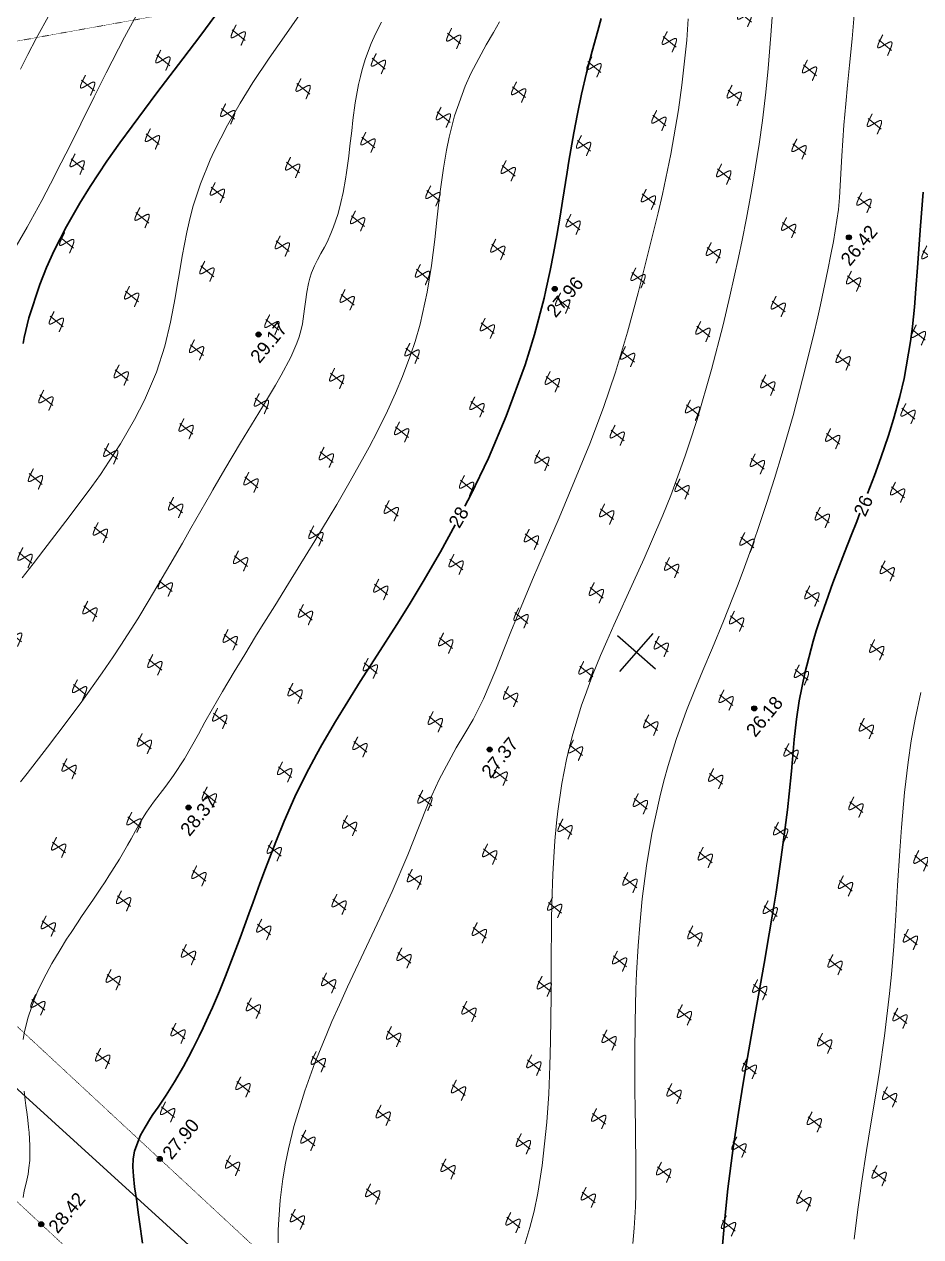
# Model space of a CAD drawing. Header units: millimetres. Extents: x -2893842 to -949497, y -1203244 to 262218.
# Drawn here: x -2040604 to -1987343, y -613092 to -541060 of the extents above; entities that cross this region are included whole.
import ezdxf

# ---------------------------------------------------------------- set-up
doc = ezdxf.new("R2010")
doc.units = ezdxf.units.MM
doc.linetypes.add('g5_366', pattern=[0.85, 0.1, -0.75])
doc.layers.get('0').update_dxf_attribs({"lineweight": 5})
for name, color, linetype in [('!!!_ Размеры', 7, 'Continuous'), ('02_сетка', 253, 'Continuous'), ('10_Границы покрытий и угодий', 253, 'Continuous'), ('13_Растительность', 253, 'Continuous'), ('19_Горизонтали', 253, 'Continuous'), ('30_Канализация', 253, 'Continuous'), ('61_Отметки высоты поверхности', 253, 'Continuous')]:
    doc.layers.add(name, color=color, linetype=linetype)
doc.styles.add('LIKE17', font='d431.shx')
doc.styles.add('LIKE36', font='pragmai.shx')
doc.styles.add('Line_GUGK', font='')
doc.styles.get('Line_GUGK').set_extended_font_data('Bm431', italic=True)
doc.linetypes.add('g5_122_kl', pattern='A,1,-1,1.5,-0.4,["Кл",Line_GUGK,S=1,R=0,X=0,Y=-0.5],-2.4,1.5,-1,4,-1,4,-1,3', length=21.8)

# ---------------------------------------------------------------- blocks, each defined once
blk = doc.blocks.new('BL_333')
at = {"color": 0}
for p, q in [((0, -3), (0, 3)), ((-3, 0), (3, 0))]:
    blk.add_line(p, q, dxfattribs=at)
blk = doc.blocks.new('g5_411')
at = {"color": 0, "linetype": 'Continuous', "lineweight": 15}
for points in [[(0.375, 1), (0.365, 0.998), (0.355, 0.996), (0.346, 0.994), (0.336, 0.991), (0.326, 0.989), (0.316, 0.987), (0.307, 0.985), (0.297, 0.983), (0.287, 0.981), (0.277, 0.979), (0.268, 0.976), (0.258, 0.974), (0.248, 0.972), (0.238, 0.97), (0.228, 0.968), (0.219, 0.966), (0.209, 0.963), (0.199, 0.961), (0.189, 0.959), (0.18, 0.957), (0.17, 0.955), (0.16, 0.952), (0.15, 0.95), (0.141, 0.948), (0.131, 0.946), (0.121, 0.943), (0.111, 0.941), (0.102, 0.939), (0.092, 0.937), (0.082, 0.934), (0.073, 0.932), (0.063, 0.93), (0.053, 0.927), (0.043, 0.925), (0.034, 0.923), (0.024, 0.92), (0.014, 0.918), (0.005, 0.915), (-0.005, 0.913), (-0.015, 0.911), (-0.025, 0.908), (-0.034, 0.906), (-0.044, 0.903), (-0.054, 0.901), (-0.063, 0.898), (-0.073, 0.895), (-0.083, 0.893), (-0.092, 0.89), (-0.102, 0.887), (-0.111, 0.885), (-0.121, 0.882), (-0.131, 0.879), (-0.14, 0.876), (-0.15, 0.873), (-0.159, 0.87), (-0.169, 0.867), (-0.178, 0.864), (-0.188, 0.861), (-0.197, 0.858), (-0.207, 0.855), (-0.216, 0.852), (-0.226, 0.849), (-0.235, 0.845), (-0.245, 0.842), (-0.254, 0.838), (-0.263, 0.834), (-0.272, 0.831), (-0.282, 0.827), (-0.291, 0.823), (-0.3, 0.818), (-0.309, 0.814), (-0.318, 0.809), (-0.327, 0.805), (-0.335, 0.799), (-0.344, 0.794), (-0.352, 0.788), (-0.36, 0.782), (-0.367, 0.775), (-0.374, 0.768), (-0.379, 0.76), (-0.383, 0.75), (-0.385, 0.741), (-0.384, 0.731), (-0.38, 0.721), (-0.375, 0.713), (-0.369, 0.705), (-0.361, 0.698), (-0.354, 0.692), (-0.346, 0.686), (-0.337, 0.681), (-0.329, 0.675), (-0.32, 0.67), (-0.312, 0.665), (-0.303, 0.661), (-0.294, 0.656), (-0.285, 0.652), (-0.276, 0.647), (-0.267, 0.643), (-0.258, 0.639), (-0.249, 0.635), (-0.239, 0.631), (-0.23, 0.627), (-0.221, 0.623), (-0.212, 0.619), (-0.202, 0.616), (-0.193, 0.612), (-0.184, 0.608), (-0.174, 0.605), (-0.165, 0.601), (-0.156, 0.597), (-0.146, 0.594), (-0.137, 0.59), (-0.128, 0.587), (-0.118, 0.584), (-0.109, 0.58), (-0.099, 0.577), (-0.09, 0.573), (-0.081, 0.57), (-0.071, 0.567), (-0.062, 0.563), (-0.052, 0.56), (-0.043, 0.556), (-0.034, 0.553), (-0.024, 0.55), (-0.015, 0.546), (-0.005, 0.543), (0.004, 0.54), (0.013, 0.536), (0.023, 0.533), (0.032, 0.53), (0.042, 0.526), (0.051, 0.523), (0.061, 0.519), (0.07, 0.516), (0.079, 0.513), (0.089, 0.509), (0.098, 0.506), (0.108, 0.502), (0.117, 0.499), (0.126, 0.495), (0.136, 0.492), (0.145, 0.488), (0.154, 0.485), (0.164, 0.481), (0.173, 0.477), (0.182, 0.474), (0.191, 0.47), (0.201, 0.466), (0.21, 0.462), (0.219, 0.458), (0.228, 0.454), (0.238, 0.45), (0.247, 0.446), (0.256, 0.442), (0.265, 0.438), (0.274, 0.433), (0.283, 0.429), (0.292, 0.425), (0.301, 0.42), (0.309, 0.415), (0.318, 0.41), (0.327, 0.405), (0.335, 0.4), (0.343, 0.394), (0.351, 0.388), (0.359, 0.382), (0.367, 0.375), (0.374, 0.368), (0.38, 0.36), (0.385, 0.352), (0.39, 0.343), (0.392, 0.333), (0.392, 0.323), (0.391, 0.313), (0.387, 0.304), (0.382, 0.295), (0.377, 0.287), (0.37, 0.279), (0.363, 0.272), (0.356, 0.266), (0.348, 0.259), (0.34, 0.253), (0.332, 0.248), (0.323, 0.242), (0.315, 0.237), (0.306, 0.232), (0.298, 0.227), (0.289, 0.222), (0.28, 0.217), (0.271, 0.213), (0.262, 0.208), (0.253, 0.204), (0.244, 0.2), (0.235, 0.196), (0.226, 0.192), (0.217, 0.188), (0.207, 0.184), (0.198, 0.18), (0.189, 0.176), (0.179, 0.173), (0.17, 0.169), (0.161, 0.165), (0.151, 0.162), (0.142, 0.158), (0.133, 0.155), (0.123, 0.151), (0.114, 0.148), (0.105, 0.145), (0.095, 0.141), (0.086, 0.138), (0.076, 0.135), (0.067, 0.132), (0.057, 0.129), (0.048, 0.125), (0.038, 0.122), (0.029, 0.119), (0.019, 0.116), (0.01, 0.113), (0, 0.11), (-0.009, 0.107), (-0.019, 0.104), (-0.028, 0.101), (-0.038, 0.098), (-0.048, 0.095), (-0.057, 0.092), (-0.067, 0.089), (-0.076, 0.086), (-0.086, 0.083), (-0.095, 0.08), (-0.105, 0.078), (-0.115, 0.075), (-0.124, 0.072), (-0.134, 0.069), (-0.143, 0.066), (-0.153, 0.063), (-0.162, 0.061), (-0.172, 0.058), (-0.182, 0.055), (-0.191, 0.052), (-0.201, 0.049), (-0.21, 0.047), (-0.22, 0.044), (-0.23, 0.041), (-0.239, 0.038), (-0.249, 0.036), (-0.259, 0.033), (-0.268, 0.03), (-0.278, 0.027), (-0.287, 0.025), (-0.297, 0.022), (-0.307, 0.019), (-0.316, 0.017), (-0.326, 0.014), (-0.336, 0.011), (-0.345, 0.008), (-0.355, 0.006), (-0.364, 0.003), (-0.374, 0), (-0.375, 0)], [(0, 1), (0, 0)]]:
    blk.add_lwpolyline(points, dxfattribs=at)
blk = doc.blocks.new('g5_330')
blk.add_hatch(color=0).paths.add_polyline_path([(-0.15, 0, 1), (0.15, 0, 1)])
at = {"color": 0}
blk.add_circle((0, 0), 0.15, dxfattribs=at)
blk = doc.blocks.new('Топо_07.04.17')
at = {"layer": '02_сетка', "color": 3, "linetype": 'Continuous'}
for p, q in [((-129279, -454961), (-127058, -452944)), ((-127160, -455063), (-129177, -452842))]:
    blk.add_line(p, q, dxfattribs=at)
at = {"layer": '10_Границы покрытий и угодий', "color": 7, "linetype": 'g5_366', "lineweight": 20}
for points in [[(-99162, -551148), (-214186, -417213), (-84445, -408728), (-76933, -428551), (-62587, -550080)], [(-279632, -420739), (-223602, -417753), (-111232, -549024), (-138885, -550668), (-159746, -548939), (-222726, -546695)]]:
    blk.add_lwpolyline(points, close=True, dxfattribs=at)
at = {"layer": '19_Горизонтали', "color": 42, "linetype": 'Continuous', "lineweight": 20}
for points in [[(-119248, -490040), (-118834, -488315), (-118589, -487360), (-118435, -486775), (-117921, -484888), (-117523, -483466), (-117038, -481737), (-116637, -480285), (-116100, -478248), (-115512, -475781), (-115276, -474671), (-114951, -473011), (-114627, -471221), (-114316, -469447), (-113958, -467423), (-113704, -466062), (-113284, -464007), (-112871, -462238), (-112544, -461004), (-112171, -459749), (-111654, -458221)], [(-120879, -416891), (-121107, -418147), (-121691, -420776), (-122061, -422198), (-122815, -424770), (-123569, -427068), (-123941, -428137), (-125656, -432732), (-126557, -434979), (-127538, -437259), (-128482, -439274), (-129525, -441320), (-131834, -445494), (-132868, -447296), (-133817, -448952), (-134502, -450163), (-135457, -451891), (-135939, -452791), (-136599, -454042), (-137509, -455667), (-138259, -456811), (-138841, -457582), (-139458, -458365), (-140679, -460117), (-141471, -461470), (-142215, -462850), (-143024, -464365), (-144193, -466416), (-145099, -467923), (-145875, -469184), (-147462, -471758), (-148073, -472769), (-148620, -473699), (-149013, -474387), (-149906, -476027), (-150694, -477613), (-151575, -479645), (-152048, -480927), (-152317, -481753), (-152578, -482659), (-152877, -483895), (-153089, -485016), (-153181, -485624), (-153275, -486405)], [(-138717, -488136), (-138315, -487188), (-137959, -486237), (-137620, -485209), (-137167, -483597), (-136606, -481082), (-136306, -479422), (-136048, -477766), (-135847, -476311), (-135514, -473635), (-135324, -472025), (-135196, -470943), (-135093, -470092), (-134986, -469242), (-134842, -468164), (-134592, -466486), (-134423, -465480), (-134245, -464520), (-134028, -463477), (-133872, -462795), (-133450, -461181), (-133020, -459805), (-132536, -458484), (-132536, -458484), (-131764, -456703), (-131500, -456153), (-130912, -454999), (-130312, -453894), (-129856, -453090), (-129325, -452177), (-127877, -449759), (-127097, -448457), (-126540, -447509), (-125694, -446017), (-125096, -444904), (-124442, -443619), (-123980, -442670), (-123662, -441995), (-123031, -440599), (-121840, -437750), (-120862, -435187), (-120275, -433550), (-119513, -431325), (-119181, -430319), (-118773, -429049), (-118353, -427689), (-118090, -426801), (-117522, -424766), (-117173, -423401), (-116785, -421740), (-116489, -420361), (-116103, -418415), (-115666, -416033)], [(-111043, -417761), (-111340, -419169), (-111670, -420710), (-111918, -421876), (-112147, -422970), (-112398, -424218), (-112733, -426004), (-113149, -428455), (-113289, -429163), (-113790, -431004), (-114030, -431765), (-114316, -432651), (-114985, -434651), (-115227, -435351), (-115603, -436416), (-116536, -438938), (-117344, -441000), (-118235, -443155), (-118864, -444608), (-119475, -445969), (-120004, -447109), (-120614, -448386), (-121336, -449842), (-121765, -450683), (-122108, -451342), (-122823, -452679), (-123658, -454184), (-124380, -455466), (-125034, -456644), (-125600, -457704), (-126408, -459346), (-127065, -460839), (-127413, -461703), (-127771, -462654), (-128472, -464746), (-129005, -466609), (-129478, -468532), (-129808, -470075), (-130039, -471281), (-130314, -472887), (-130459, -473815), (-130732, -475763), (-130959, -477589), (-131049, -478378), (-131209, -479852), (-131306, -480799), (-131432, -482081), (-131490, -482692), (-131601, -483823), (-131736, -485071), (-131736, -485071), (-131840, -485911), (-131946, -486664), (-132161, -487913), (-132353, -488811)], [(-139013, -415039), (-139439, -415694), (-139751, -416224), (-140187, -417069), (-140464, -417708), (-140616, -418107), (-140774, -418560), (-141089, -419614), (-141345, -420621), (-141492, -421246), (-141693, -422124), (-141834, -422729), (-142071, -423682), (-142172, -424057), (-142402, -424825), (-142605, -425419), (-142845, -426033), (-143043, -426478), (-143204, -426805), (-143407, -427181), (-143692, -427649), (-143882, -427932), (-144126, -428281), (-144374, -428639), (-144584, -428964), (-144584, -428964), (-144805, -429361), (-144942, -429662), (-145059, -429970), (-145218, -430483), (-145361, -431034), (-145459, -431438), (-145697, -432314), (-145808, -432641), (-145980, -433064), (-146146, -433409), (-146598, -434197), (-147286, -435204), (-147693, -435757), (-147967, -436120), (-148600, -436943), (-150144, -438922), (-151240, -440369), (-152084, -441506), (-152232, -441708), (-153645, -443635), (-154247, -444457), (-155132, -445657), (-156580, -447579), (-157386, -448616), (-158558, -450069), (-159084, -450697), (-159840, -451573), (-159840, -451573), (-161242, -453130), (-162244, -454202), (-163574, -455589), (-164956, -457004), (-165406, -457463)], [(-168035, -482022), (-167916, -481638), (-167756, -481183), (-167585, -480673), (-167483, -480296), (-167393, -479867), (-167349, -479599), (-167279, -478990), (-167238, -478226), (-167232, -477908), (-167231, -477481), (-167235, -477134), (-167245, -476607), (-167252, -476288), (-167260, -475746)], [(-166960, -472684), (-166858, -472323), (-166753, -472004), (-166522, -471400), (-166026, -470368), (-165776, -469923), (-165372, -469271), (-164773, -468404), (-164193, -467637), (-163732, -467061), (-163423, -466686), (-162987, -466168), (-162696, -465826), (-161885, -464882), (-161413, -464328), (-161076, -463928), (-160814, -463611), (-160075, -462684), (-159513, -461925), (-159259, -461569), (-158949, -461130), (-158556, -460592), (-158163, -460089), (-157693, -459551), (-156853, -458681), (-156329, -458121), (-155574, -457202), (-154579, -455831), (-154113, -455179), (-153581, -454447), (-152864, -453479), (-152041, -452391), (-151315, -451449), (-150546, -450460), (-150133, -449934), (-149217, -448772), (-148254, -447554), (-146902, -445836), (-146414, -445211), (-145409, -443908), (-144875, -443204), (-143919, -441922), (-142925, -440541), (-142574, -440035), (-141983, -439159), (-141254, -438021), (-140666, -437039), (-140138, -436093), (-139495, -434827), (-139163, -434106), (-138751, -433117), (-138116, -431283), (-137908, -430568), (-137683, -429725), (-137319, -428219), (-137063, -427103), (-136782, -425880), (-136638, -425281), (-136327, -424071), (-136027, -423034), (-135777, -422269), (-135318, -421061), (-134497, -419376), (-134068, -418667), (-133508, -417834), (-132969, -417083), (-132467, -416402), (-132038, -415816)], [(-163935, -445423), (-163201, -444671), (-162464, -443914), (-160974, -442378), (-160410, -441787), (-159222, -440510), (-158629, -439846), (-158010, -439127), (-157243, -438185), (-156247, -436845), (-155527, -435757), (-155527, -435757), (-154635, -434180), (-154635, -434180), (-153966, -432704), (-153470, -431337), (-153034, -429929), (-152858, -429321), (-152614, -428468), (-152337, -427506), (-151906, -426125), (-151705, -425543), (-151374, -424680), (-150777, -423364), (-150039, -422006), (-149748, -421522), (-148790, -420077), (-147896, -418866), (-146993, -417732), (-145875, -416409), (-144690, -415062), (-143421, -413645)], [(-160631, -415386), (-160094, -414579), (-159490, -413689), (-158533, -412323)], [(-152309, -411368), (-154282, -414199), (-155587, -416175), (-155587, -416175), (-156457, -417517), (-157435, -419033), (-158183, -420187), (-158850, -421203), (-159628, -422370), (-160251, -423283), (-161297, -424768), (-162336, -426169)]]:
    blk.add_lwpolyline(points, dxfattribs=at)
at = {"layer": '19_Горизонтали', "color": 42, "linetype": 'Continuous', "lineweight": 30}
for points in [[(-113462, -446105), (-112936, -445090), (-112443, -444097), (-111847, -442832), (-111437, -441899), (-110914, -440598), (-110547, -439574), (-109915, -437424), (-109703, -436552), (-109458, -435433), (-109244, -434360), (-109008, -433100), (-108560, -430665), (-108167, -428696)], [(-126012, -416289), (-126289, -416992), (-126765, -418166), (-127248, -419398), (-127689, -420633), (-128054, -421752), (-128391, -422853), (-128867, -424499), (-129048, -425143), (-129511, -426810), (-129755, -427676), (-130081, -428807), (-130395, -429850), (-130704, -430827), (-131090, -431967), (-131253, -432422), (-132063, -434494), (-132464, -435426), (-132827, -436228), (-134277, -439125), (-135616, -441482), (-136900, -443541), (-137320, -444171)], [(-162314, -431606), (-162203, -431255), (-161795, -430128), (-160938, -428233), (-160422, -427273), (-159856, -426319), (-158972, -424981), (-158030, -423694), (-157309, -422779), (-156148, -421398), (-155262, -420400), (-152740, -417706), (-150983, -415878), (-149761, -414592), (-148812, -413570)], [(-138018, -445206), (-139065, -446694), (-140280, -448331), (-141268, -449609), (-142125, -450685), (-143496, -452372), (-144676, -453823), (-146406, -456013), (-147359, -457288), (-147751, -457835), (-148479, -458895), (-149305, -460191), (-150096, -461543), (-150734, -462704), (-151526, -464223), (-151950, -465061), (-152475, -466113), (-152804, -466775), (-153488, -468146), (-154015, -469183), (-154600, -470299), (-155057, -471141), (-155583, -472073), (-155889, -472593), (-156266, -473213), (-156555, -473674), (-157008, -474369), (-157331, -474843), (-157693, -475354), (-158323, -476198), (-158665, -476632), (-158907, -476929), (-159458, -477579), (-159810, -477989), (-159983, -478195), (-160361, -478673), (-160678, -479128), (-160818, -479356), (-161135, -480021), (-161270, -480467), (-161346, -480937), (-161377, -481502), (-161373, -482128), (-161351, -483006), (-161332, -483666), (-161314, -484226), (-161279, -485509)], [(-127104, -489739), (-126752, -487963), (-126368, -486228), (-125783, -483842), (-125234, -481779), (-124796, -480209), (-124332, -478597), (-123751, -476623), (-122722, -473155), (-122221, -471441), (-121931, -470432), (-121540, -469037), (-120995, -467004), (-120559, -465273), (-120315, -464243), (-120104, -463309), (-119826, -462000), (-119686, -461319), (-119438, -460140), (-119168, -458966), (-118888, -457903), (-118373, -456291), (-117661, -454460), (-117412, -453883), (-117153, -453304), (-116112, -451153), (-115222, -449436), (-114715, -448480), (-114294, -447691), (-114048, -447227)]]:
    blk.add_lwpolyline(points, dxfattribs=at)
at = {"layer": '30_Канализация', "color": 3, "linetype": 'g5_122_kl', "lineweight": 30}
blk.add_lwpolyline([(-49484, -569330), (-76451, -559373), (-96911, -556312), (-193544, -446045), (-216649, -408284)], dxfattribs=at)
at = {"layer": '02_сетка', "color": 92, "xscale": 500.0000000002746, "yscale": 500.0000000002746, "zscale": 500.0000000002746, "rotation": 42.22816425403256}
blk.add_blockref('BL_333', (-128169, -453952), dxfattribs=at)
at = {"layer": '13_Растительность', "color": 7, "linetype": 'Continuous', "lineweight": 20, "xscale": 999.9999999999995, "yscale": 999.9999999999995, "zscale": 999.9999999999995, "rotation": 43.98139083737546}
for p in [(-147182, -415208, -67200), (-151796, -416186, -67200), (-156411, -417165, -67200), (-134481, -416848, -67200), (-139096, -417827, -67200), (-117166, -417509, -67200), (-121780, -418488, -67200), (-143710, -418805, -67200), (-126395, -419467, -67200), (-148324, -419784, -67200), (-109080, -420128, -67200), (-152939, -420763, -67200), (-131009, -420446, -67200), (-135623, -421424, -67200), (-113694, -421107, -67200), (-157553, -421742, -67200), (-118308, -422086, -67200), (-140238, -422403, -67200), (-122923, -423065, -67200), (-144852, -423382, -67200), (-149466, -424361, -67200), (-127537, -424043, -67200), (-132151, -425022, -67200), (-110222, -424705, -67200), (-154081, -425340, -67200), (-114836, -425684, -67200), (-158695, -426318, -67200), (-136766, -426001, -67200), (-119451, -426663, -67200), (-141380, -426980, -67200), (-145994, -427959, -67200), (-124065, -427641, -67200), (-128679, -428620, -67200), (-150609, -428937, -67200), (-111364, -429282, -67200), (-155223, -429916, -67200), (-133293, -429599, -67200), (-115978, -430260, -67200), (-159837, -430895, -67200), (-137908, -430578, -67200), (-142522, -431556, -67200), (-120593, -431239, -67200), (-125207, -432218, -67200), (-147136, -432535, -67200), (-107892, -432879, -67200), (-151751, -433514, -67200), (-129821, -433197, -67200), (-112506, -433858, -67200), (-156365, -434493, -67200), (-134436, -434175, -67200), (-139050, -435154, -67200), (-117121, -434837, -67200), (-160979, -435472, -67200), (-121735, -435816, -67200), (-143664, -436133, -67200), (-148279, -437112, -67200), (-126349, -436795, -67200), (-109034, -437456, -67200), (-152893, -438091, -67200), (-130964, -437773, -67200), (-135578, -438752, -67200), (-113648, -438435, -67200), (-157507, -439069, -67200), (-118263, -439414, -67200), (-162122, -440048, -67200), (-140192, -439731, -67200), (-144807, -440710, -67200), (-122877, -440392, -67200), (-149421, -441688, -67200), (-127491, -441371, -67200), (-132106, -442350, -67200), (-110176, -442033, -67200), (-154035, -442667, -67200), (-114791, -443011, -67200), (-158650, -443646, -67200), (-136720, -443329, -67200), (-163264, -444625, -67200), (-141334, -444308, -67200), (-119405, -443990, -67200), (-145949, -445286, -67200), (-124019, -444969, -67200), (-128634, -445948, -67200), (-150563, -446265, -67200), (-111319, -446609, -67200), (-155177, -447244, -67200), (-133248, -446927, -67200), (-115933, -447588, -67200), (-159792, -448223, -67200), (-137862, -447905, -67200), (-142477, -448884, -67200), (-120547, -448567, -67200), (-164406, -449201, -67200), (-125162, -449546, -67200), (-147091, -449863, -67200), (-151705, -450842, -67200), (-129776, -450524, -67200), (-112461, -451186, -67200), (-156320, -451820, -67200), (-134390, -451503, -67200), (-139004, -452482, -67200), (-117075, -452165, -67200), (-160934, -452799, -67200), (-121689, -453143, -67200), (-143619, -453461, -67200), (-148233, -454440, -67200), (-126304, -454122, -67200), (-152847, -455418, -67200), (-130918, -455101, -67200), (-135532, -456080, -67200), (-113603, -455762, -67200), (-157462, -456397, -67200), (-118217, -456741, -67200), (-162076, -457376, -67200), (-140147, -457059, -67200), (-144761, -458037, -67200), (-122832, -457720, -67200), (-149375, -459016, -67200), (-127446, -458699, -67200), (-132060, -459678, -67200), (-153990, -459995, -67200), (-114745, -460339, -67200), (-158604, -460974, -67200), (-136675, -460656, -67200), (-163218, -461952, -67200), (-141289, -461635, -67200), (-119359, -461318, -67200), (-145903, -462614, -67200), (-123974, -462297, -67200), (-128588, -463275, -67200), (-150518, -463593, -67200), (-155132, -464572, -67200), (-133202, -464254, -67200), (-159746, -465550, -67200), (-137817, -465233, -67200), (-115887, -464916, -67200), (-142431, -466212, -67200), (-120502, -465894, -67200), (-164361, -466529, -67200), (-125116, -466873, -67200), (-147045, -467191, -67200), (-151660, -468169, -67200), (-129730, -467852, -67200), (-156274, -469148, -67200), (-134345, -468831, -67200), (-112415, -468514, -67200), (-138959, -469810, -67200), (-117030, -469492, -67200), (-160888, -470127, -67200), (-121644, -470471, -67200), (-165503, -471106, -67200), (-143573, -470788, -67200), (-148188, -471767, -67200), (-126258, -471450, -67200), (-152802, -472746, -67200), (-130873, -472429, -67200), (-135487, -473407, -67200), (-113557, -473090, -67200), (-157416, -473725, -67200), (-118172, -474069, -67200), (-162031, -474704, -67200), (-140101, -474386, -67200), (-144715, -475365, -67200), (-122786, -475048, -67200), (-149330, -476344, -67200), (-127400, -476026, -67200), (-132015, -477005, -67200), (-153944, -477323, -67200), (-114700, -477667, -67200), (-158558, -478301, -67200), (-136629, -477984, -67200), (-141243, -478963, -67200), (-119314, -478646, -67200), (-145858, -479942, -67200), (-123928, -479624, -67200), (-128543, -480603, -67200), (-150472, -480920, -67200), (-155086, -481899, -67200), (-133157, -481582, -67200), (-137771, -482561, -67200), (-115842, -482243, -67200), (-142386, -483539, -67200), (-120456, -483222, -67200), (-125070, -484201, -67200), (-147000, -484518, -67200), (-151614, -485497, -67200), (-129685, -485180, -67200), (-134299, -486158, -67200), (-138913, -487137, -67200), (-116984, -486820, -67200), (-121598, -487799, -67200), (-126213, -488778, -67200)]:
    blk.add_blockref('g5_411', p, dxfattribs=at)
at = {"layer": '61_Отметки высоты поверхности', "color": 7, "linetype": 'Continuous', "lineweight": 20, "xscale": 999.9999999999995, "yscale": 999.9999999999995, "zscale": 999.9999999999995, "rotation": 43.98139083737546}
for p in [(-112853, -430867, -67200), (-130564, -431939, -67200), (-148354, -432651, -67200), (-121591, -458041, -67200), (-137489, -458697, -67200), (-155653, -460104, -67200), (-159703, -480655, -67200), (-167136, -483717, -67200)]:
    blk.add_blockref('g5_330', p, dxfattribs=at)
at = {"layer": '19_Горизонтали', "color": 42, "linetype": 'Continuous', "lineweight": 15, "style": 'LIKE36'}
for s, rotation, p in [('28', 53.14411, (-137803, -445487, -33200)), ('26', 58.97526, (-113764, -447520, -33200))]:
    blk.add_text(s, height=800, rotation=rotation, dxfattribs=at).set_placement(p)
at = {"layer": '61_Отметки высоты поверхности', "color": 7, "linetype": 'Continuous', "lineweight": 15, "style": 'LIKE17'}
for s, p in [('26.42', (-112996, -432625, -46700)), ('27.96', (-130706, -433697, -46700)), ('29.17', (-148497, -434409, -46700)), ('27.37', (-137632, -460454, -46700)), ('26.18', (-121734, -459798, -46700)), ('28.37', (-155796, -461861, -46700)), ('27.90', (-159021, -480832, -46700)), ('28.42', (-166238, -484423, -46700))]:
    blk.add_text(s, height=800, rotation=43.98139, dxfattribs=at).set_placement(p)

msp = doc.modelspace()

# ---------------------------------------------------------------- block references
at = {"layer": '!!!_ Размеры', "color": 1, "lineweight": 0, "rotation": 6.471407436947433}
msp.add_blockref('Топо_07.04.17', (-1928038.79367, -112877.83782), dxfattribs=at)

doc.saveas('drawing.dxf')
